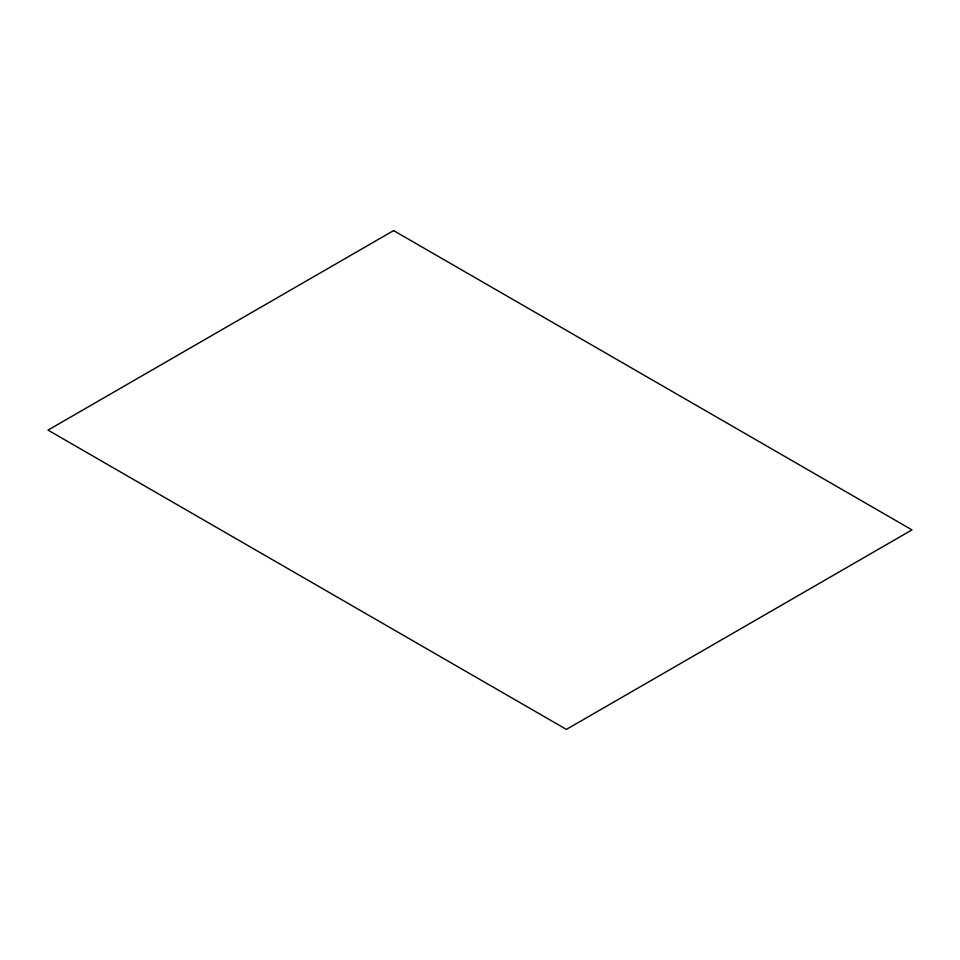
<?xml version="1.0" encoding="UTF-8"?>
<svg xmlns="http://www.w3.org/2000/svg" width="960" height="960" viewBox="0 0 960 960"><rect width="100%" height="100%" fill="white"/><g stroke="black" fill="none" stroke-linecap="round" stroke-linejoin="round"><path stroke-width="1.44" d="M393.6 230.592L48 430.116L566.4 729.408L912 529.884L393.6 230.592"/></g></svg>
